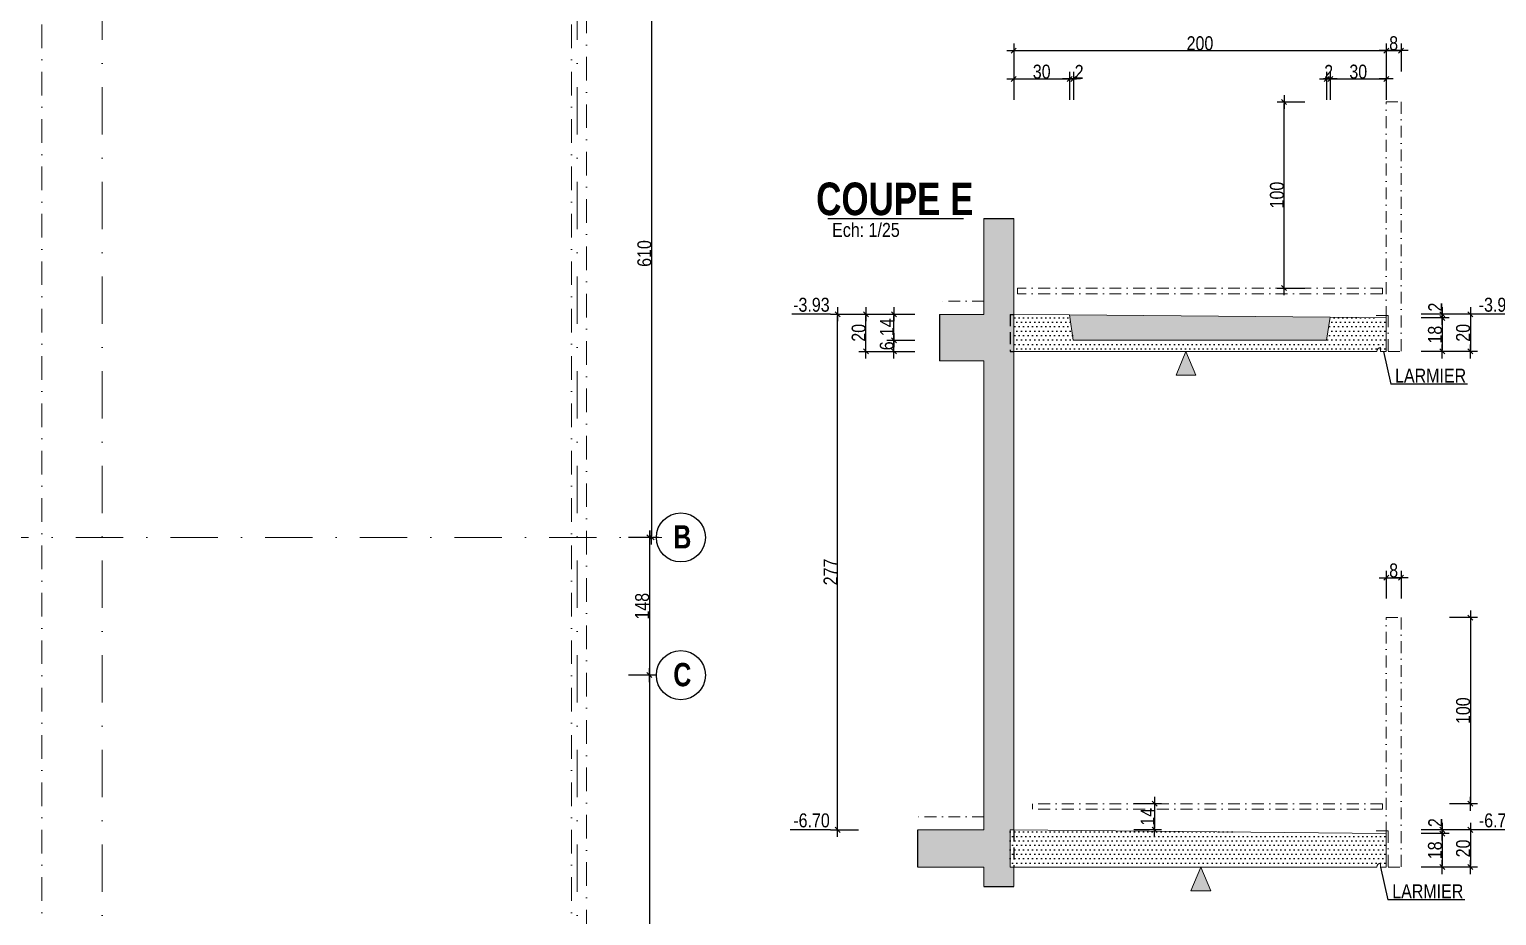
# Model space of a CAD drawing. Header units: millimetres. Extents: x 0 to 26138, y -32652 to 0.
# Drawn here: x 22860 to 24436, y -30275 to -29322 of the extents above; entities that cross this region are included whole.
import ezdxf
from ezdxf.enums import TextEntityAlignment as Align

# ---------------------------------------------------------------- set-up
doc = ezdxf.new("R2010")
doc.units = ezdxf.units.MM
doc.linetypes.add('CACHEX2', pattern=[19.05, 12.7, -6.35])
doc.linetypes.add('TIRETPTX2', pattern=[50.8, 25.4, -12.7, 0, -12.7])
for name, color, linetype in [('01_cote_gen', 4, 'Continuous'), ('01_linteaux', 2, 'Continuous'), ('01_murs_sup', 2, 'CACHEX2'), ('01_poch_BN', 9, 'Continuous'), ('01_poch_murs', 253, 'Continuous'), ('01_texte', 230, 'Continuous'), ('AA_COTES', 2, 'Continuous')]:
    doc.layers.add(name, color=color, linetype=linetype)
doc.layers.add('01_murs_coup', color=5, linetype='Continuous', lineweight=60)
doc.layers.add('01_tram_axes', color=2, linetype='TIRETPTX2', lineweight=9)
doc.styles.add('ARIAL NA', font='ARIALN.TTF')
doc.styles.add('impact', font='impact.ttf')
doc.styles.add('STYLE2', font='ARIALN.TTF')
doc.dimstyles.new('JB25', dxfattribs={"dimscale": 0.1, "dimtxt": 150, "dimasz": 15, "dimexe": 0.1, "dimexo": 0.1, "dimgap": 0.09, "dimtad": 1, "dimdec": 1, "dimlfac": 0.5, "dimdsep": 46, "dimtxsty": 'STYLE2', "dimblk1": 'BOND_G', "dimblk2": 'BOND_D', "dimsah": 1, "dimcen": 1.5, "dimdle": 0.01, "dimse1": 1, "dimse2": 1, "dimclrd": 4, "dimclre": 2, "dimclrt": 6, "dimazin": 2, "dimtfac": 2.333333, "dimtdec": 1, "dimtix": 1, "dimtmove": 2, "dimatfit": 3, "dimldrblk": 'BOND_G', "dimfxl": 1, "dimtolj": 1, "dimtzin": 0, "dimarcsym": 0})
doc.dimstyles.new('JB50', dxfattribs={"dimscale": 0.1, "dimtxt": 150, "dimasz": 15, "dimexe": 0.1, "dimexo": 0.1, "dimgap": 0.09, "dimtad": 1, "dimdec": 1, "dimdsep": 46, "dimtxsty": 'STYLE2', "dimblk1": 'BOND_G', "dimblk2": 'BOND_D', "dimsah": 1, "dimcen": 1.5, "dimdle": 0.01, "dimse1": 1, "dimse2": 1, "dimclrd": 4, "dimclre": 2, "dimclrt": 6, "dimazin": 2, "dimtfac": 2.333333, "dimtdec": 1, "dimtix": 1, "dimtmove": 2, "dimatfit": 3, "dimldrblk": 'BOND_G', "dimfxl": 1, "dimtolj": 1, "dimtzin": 0, "dimarcsym": 0})
pattern_1 = [(0, (86.7033, 0), (2.38125, 4.7625), [0, -4.7625])]

# ---------------------------------------------------------------- blocks, each defined once
blk = doc.blocks.new('BOND_G')
at = {"layer": 'AA_COTES', "color": 0}
for p, q in [((0, -5), (0, 15)), ((5, 0), (-5, 0)), ((1.8, 1.8), (-1.8, -1.8))]:
    blk.add_line(p, q, dxfattribs=at)
blk = doc.blocks.new('BOND_D')
at = {"layer": 'AA_COTES', "color": 0}
for p, q in [((5, 0), (-5, 0)), ((-1.8, -1.8), (1.8, 1.8)), ((0, 5), (0, -15))]:
    blk.add_line(p, q, dxfattribs=at)
blk = doc.blocks.new('*D3245')
at = {"layer": '01_cote_gen', "color": 4, "lineweight": -2, "ltscale": 0.1, "transparency": 16777216}
blk.add_line((23528.2, -29259.7), (23528.2, -29866.7), dxfattribs=at)
at = {"layer": 'Defpoints', "color": 0, "ltscale": 0.1, "transparency": 16777216}
for p in [(23524, -29258.2), (23524, -29868.2), (23528.2, -29868.2)]:
    blk.add_point(p, dxfattribs=at)
at = {"layer": '01_cote_gen', "color": 4, "lineweight": -2, "ltscale": 0.1, "transparency": 16777216, "xscale": 1.5, "yscale": 1.5, "zscale": 1.5}
for name, p, rotation in [('BOND_G', (23528.2, -29258.2), 90), ('BOND_D', (23528.2, -29868.2), 270)]:
    blk.add_blockref(name, p, dxfattribs=dict(at, rotation=rotation))
at = {"layer": '01_cote_gen', "color": 6, "ltscale": 0.1, "transparency": 16777216, "insert": (23520.5, -29563.2), "char_height": 15, "attachment_point": 5, "rotation": 90, "style": 'STYLE2'}
blk.add_mtext('\\A1;610', dxfattribs=at)
blk = doc.blocks.new('*D3246')
at = {"layer": '01_cote_gen', "color": 4, "lineweight": -2, "ltscale": 0.1, "transparency": 16777216}
blk.add_line((23525.8, -29869.7), (23525.8, -30014.7), dxfattribs=at)
at = {"layer": 'Defpoints', "color": 0, "ltscale": 0.1, "transparency": 16777216}
for p in [(23524, -29868.2), (23525.8, -30016.2), (23525.8, -30016.2)]:
    blk.add_point(p, dxfattribs=at)
at = {"layer": '01_cote_gen', "color": 4, "lineweight": -2, "ltscale": 0.1, "transparency": 16777216, "xscale": 1.5, "yscale": 1.5, "zscale": 1.5}
for name, p, rotation in [('BOND_G', (23525.8, -29868.2), 90), ('BOND_D', (23525.8, -30016.2), 270)]:
    blk.add_blockref(name, p, dxfattribs=dict(at, rotation=rotation))
at = {"layer": '01_cote_gen', "color": 6, "ltscale": 0.1, "transparency": 16777216, "insert": (23518.1, -29942.2), "char_height": 15, "attachment_point": 5, "rotation": 90, "style": 'STYLE2'}
blk.add_mtext('\\A1;148', dxfattribs=at)
blk = doc.blocks.new('*D3247')
at = {"layer": '01_cote_gen', "color": 4, "lineweight": -2, "ltscale": 0.1, "transparency": 16777216}
blk.add_line((23525.8, -30017.7), (23525.8, -30624.7), dxfattribs=at)
at = {"layer": 'Defpoints', "color": 0, "ltscale": 0.1, "transparency": 16777216}
for p in [(23525.8, -30016.2), (23525.8, -30626.2), (23525.8, -30626.2)]:
    blk.add_point(p, dxfattribs=at)
at = {"layer": '01_cote_gen', "color": 4, "lineweight": -2, "ltscale": 0.1, "transparency": 16777216, "xscale": 1.5, "yscale": 1.5, "zscale": 1.5}
for name, p, rotation in [('BOND_G', (23525.8, -30016.2), 90), ('BOND_D', (23525.8, -30626.2), 270)]:
    blk.add_blockref(name, p, dxfattribs=dict(at, rotation=rotation))
at = {"layer": '01_cote_gen', "color": 6, "ltscale": 0.1, "transparency": 16777216, "insert": (23518.1, -30321.2), "char_height": 15, "attachment_point": 5, "rotation": 90, "style": 'STYLE2'}
blk.add_mtext('\\A1;610', dxfattribs=at)
blk = doc.blocks.new('*D3344')
at = {"layer": '01_cote_gen', "color": 4, "lineweight": -2, "transparency": 16777216}
blk.add_line((24377.4, -30187.9), (24377.4, -30220.9), dxfattribs=at)
at = {"layer": 'Defpoints', "color": 0, "transparency": 16777216}
for p in [(24262.3, -30186.4), (24262.3, -30222.4), (24377.4, -30222.4)]:
    blk.add_point(p, dxfattribs=at)
at = {"layer": '01_cote_gen', "color": 4, "lineweight": -2, "transparency": 16777216, "xscale": 1.5, "yscale": 1.5, "zscale": 1.5}
for name, p, rotation in [('BOND_G', (24377.4, -30186.4), 90), ('BOND_D', (24377.4, -30222.4), 270)]:
    blk.add_blockref(name, p, dxfattribs=dict(at, rotation=rotation))
at = {"layer": '01_cote_gen', "color": 6, "lineweight": 0, "transparency": 16777216, "insert": (24369.7, -30204.4), "char_height": 15, "attachment_point": 5, "rotation": 90, "style": 'STYLE2'}
blk.add_mtext('\\A1;18', dxfattribs=at)
blk = doc.blocks.new('*D3343')
at = {"layer": '01_cote_gen', "color": 4, "lineweight": -2, "transparency": 16777216}
blk.add_line((23918.7, -29345.1), (24315.7, -29345.1), dxfattribs=at)
at = {"layer": 'Defpoints', "color": 0, "transparency": 16777216}
for p in [(24317.2, -29345.1), (24317.2, -29356.7), (23917.2, -29419.9)]:
    blk.add_point(p, dxfattribs=at)
at = {"layer": '01_cote_gen', "color": 4, "lineweight": -2, "transparency": 16777216, "xscale": 1.5, "yscale": 1.5, "zscale": 1.5, "rotation": 180}
blk.add_blockref('BOND_G', (23917.2, -29345.1), dxfattribs=at)
at = {"layer": '01_cote_gen', "color": 4, "lineweight": -2, "transparency": 16777216, "xscale": 1.5, "yscale": 1.5, "zscale": 1.5}
blk.add_blockref('BOND_D', (24317.2, -29345.1), dxfattribs=at)
at = {"layer": '01_cote_gen', "color": 6, "lineweight": 0, "transparency": 16777216, "insert": (24117.2, -29337.4), "char_height": 15, "attachment_point": 5, "style": 'STYLE2'}
blk.add_mtext('\\A1;200', dxfattribs=at)
blk = doc.blocks.new('*D3345')
at = {"layer": '01_cote_gen', "color": 4, "lineweight": -2, "transparency": 16777216}
blk.add_line((24377.4, -30183.9), (24377.4, -30184.9), dxfattribs=at)
at = {"layer": 'Defpoints', "color": 0, "transparency": 16777216}
for p in [(23858.3, -30182.4), (24262.3, -30186.4), (24377.4, -30186.4)]:
    blk.add_point(p, dxfattribs=at)
at = {"layer": '01_cote_gen', "color": 4, "lineweight": -2, "transparency": 16777216, "xscale": 1.5, "yscale": 1.5, "zscale": 1.5}
for name, p, rotation in [('BOND_G', (24377.4, -30182.4), 90), ('BOND_D', (24377.4, -30186.4), 270)]:
    blk.add_blockref(name, p, dxfattribs=dict(at, rotation=rotation))
at = {"layer": '01_cote_gen', "color": 6, "lineweight": 0, "transparency": 16777216, "insert": (24369.9, -30174.7), "char_height": 15, "attachment_point": 5, "rotation": 90, "style": 'STYLE2'}
blk.add_mtext('\\A1;2', dxfattribs=at)
blk = doc.blocks.new('*D3346')
at = {"layer": '01_cote_gen', "color": 4, "lineweight": -2, "transparency": 16777216}
blk.add_line((24407.6, -30183.9), (24407.6, -30220.9), dxfattribs=at)
at = {"layer": 'Defpoints', "color": 0, "transparency": 16777216}
for p in [(24384.9, -30182.4), (24384.9, -30222.4), (24407.6, -30222.4)]:
    blk.add_point(p, dxfattribs=at)
at = {"layer": '01_cote_gen', "color": 4, "lineweight": -2, "transparency": 16777216, "xscale": 1.5, "yscale": 1.5, "zscale": 1.5}
for name, p, rotation in [('BOND_G', (24407.6, -30182.4), 90), ('BOND_D', (24407.6, -30222.4), 270)]:
    blk.add_blockref(name, p, dxfattribs=dict(at, rotation=rotation))
at = {"layer": '01_cote_gen', "color": 6, "lineweight": 0, "transparency": 16777216, "insert": (24399.9, -30202.4), "char_height": 15, "attachment_point": 5, "rotation": 90, "style": 'STYLE2'}
blk.add_mtext('\\A1;20', dxfattribs=at)
blk = doc.blocks.new('*D3347')
at = {"layer": '01_cote_gen', "color": 4, "lineweight": -2, "ltscale": 2, "transparency": 16777216}
blk.add_line((23918.7, -29375.6), (23975.7, -29375.6), dxfattribs=at)
at = {"layer": 'Defpoints', "color": 0, "ltscale": 2, "transparency": 16777216}
for p in [(23977.2, -29375.6), (23917.2, -29398.1), (23977.2, -29398.1)]:
    blk.add_point(p, dxfattribs=at)
at = {"layer": '01_cote_gen', "color": 4, "lineweight": -2, "ltscale": 2, "transparency": 16777216, "xscale": 1.5, "yscale": 1.5, "zscale": 1.5, "rotation": 180}
blk.add_blockref('BOND_G', (23917.2, -29375.6), dxfattribs=at)
at = {"layer": '01_cote_gen', "color": 4, "lineweight": -2, "ltscale": 2, "transparency": 16777216, "xscale": 1.5, "yscale": 1.5, "zscale": 1.5}
blk.add_blockref('BOND_D', (23977.2, -29375.6), dxfattribs=at)
at = {"layer": '01_cote_gen', "color": 6, "lineweight": 0, "ltscale": 2, "transparency": 16777216, "insert": (23947.2, -29367.9), "char_height": 15, "attachment_point": 5, "style": 'STYLE2'}
blk.add_mtext('\\A1;30', dxfattribs=at)
blk = doc.blocks.new('*D3348')
at = {"layer": '01_cote_gen', "color": 4, "lineweight": -2, "ltscale": 2, "transparency": 16777216}
blk.add_line((23978.7, -29375.6), (23979.7, -29375.6), dxfattribs=at)
at = {"layer": 'Defpoints', "color": 0, "ltscale": 2, "transparency": 16777216}
for p in [(23981.2, -29375.6), (23977.2, -29398.1), (23981.2, -29398.1)]:
    blk.add_point(p, dxfattribs=at)
at = {"layer": '01_cote_gen', "color": 4, "lineweight": -2, "ltscale": 2, "transparency": 16777216, "xscale": 1.5, "yscale": 1.5, "zscale": 1.5, "rotation": 180}
blk.add_blockref('BOND_G', (23977.2, -29375.6), dxfattribs=at)
at = {"layer": '01_cote_gen', "color": 4, "lineweight": -2, "ltscale": 2, "transparency": 16777216, "xscale": 1.5, "yscale": 1.5, "zscale": 1.5}
blk.add_blockref('BOND_D', (23981.2, -29375.6), dxfattribs=at)
at = {"layer": '01_cote_gen', "color": 6, "lineweight": 0, "ltscale": 2, "transparency": 16777216, "insert": (23987.4, -29368.1), "char_height": 15, "attachment_point": 5, "style": 'STYLE2'}
blk.add_mtext('\\A1;2', dxfattribs=at)
blk = doc.blocks.new('*D3349')
at = {"layer": '01_cote_gen', "color": 4, "lineweight": -2, "ltscale": 2, "transparency": 16777216}
blk.add_line((24254.7, -29375.6), (24255.7, -29375.6), dxfattribs=at)
at = {"layer": 'Defpoints', "color": 0, "ltscale": 2, "transparency": 16777216}
for p in [(24257.2, -29375.6), (24257.2, -29397.7), (24253.2, -29422.3)]:
    blk.add_point(p, dxfattribs=at)
at = {"layer": '01_cote_gen', "color": 4, "lineweight": -2, "ltscale": 2, "transparency": 16777216, "xscale": 1.5, "yscale": 1.5, "zscale": 1.5, "rotation": 180}
blk.add_blockref('BOND_G', (24253.2, -29375.6), dxfattribs=at)
at = {"layer": '01_cote_gen', "color": 4, "lineweight": -2, "ltscale": 2, "transparency": 16777216, "xscale": 1.5, "yscale": 1.5, "zscale": 1.5}
blk.add_blockref('BOND_D', (24257.2, -29375.6), dxfattribs=at)
at = {"layer": '01_cote_gen', "color": 6, "lineweight": 0, "ltscale": 2, "transparency": 16777216, "insert": (24255.4, -29368.1), "char_height": 15, "attachment_point": 5, "style": 'STYLE2'}
blk.add_mtext('\\A1;2', dxfattribs=at)
blk = doc.blocks.new('*D3350')
at = {"layer": '01_cote_gen', "color": 4, "lineweight": -2, "ltscale": 2, "transparency": 16777216}
blk.add_line((24258.7, -29375.6), (24315.7, -29375.6), dxfattribs=at)
at = {"layer": 'Defpoints', "color": 0, "ltscale": 2, "transparency": 16777216}
for p in [(24317.2, -29375.6), (24257.2, -29383.1), (24317.2, -29398.3)]:
    blk.add_point(p, dxfattribs=at)
at = {"layer": '01_cote_gen', "color": 4, "lineweight": -2, "ltscale": 2, "transparency": 16777216, "xscale": 1.5, "yscale": 1.5, "zscale": 1.5, "rotation": 180}
blk.add_blockref('BOND_G', (24257.2, -29375.6), dxfattribs=at)
at = {"layer": '01_cote_gen', "color": 4, "lineweight": -2, "ltscale": 2, "transparency": 16777216, "xscale": 1.5, "yscale": 1.5, "zscale": 1.5}
blk.add_blockref('BOND_D', (24317.2, -29375.6), dxfattribs=at)
at = {"layer": '01_cote_gen', "color": 6, "lineweight": 0, "ltscale": 2, "transparency": 16777216, "insert": (24287.2, -29367.9), "char_height": 15, "attachment_point": 5, "style": 'STYLE2'}
blk.add_mtext('\\A1;30', dxfattribs=at)
blk = doc.blocks.new('*D3351')
at = {"layer": '01_cote_gen', "color": 4, "lineweight": -2, "ltscale": 2, "transparency": 16777216}
blk.add_line((23758.4, -29666.9), (23758.4, -29629.9), dxfattribs=at)
at = {"layer": 'Defpoints', "color": 0, "ltscale": 2, "transparency": 16777216}
for p in [(23758.4, -29628.4), (23791.5, -29628.4), (23791.5, -29668.4)]:
    blk.add_point(p, dxfattribs=at)
at = {"layer": '01_cote_gen', "color": 4, "lineweight": -2, "ltscale": 2, "transparency": 16777216, "xscale": 1.5, "yscale": 1.5, "zscale": 1.5}
for name, p, rotation in [('BOND_D', (23758.4, -29628.4), 90), ('BOND_G', (23758.4, -29668.4), 270)]:
    blk.add_blockref(name, p, dxfattribs=dict(at, rotation=rotation))
at = {"layer": '01_cote_gen', "color": 6, "lineweight": 0, "ltscale": 2, "transparency": 16777216, "insert": (23750.7, -29648.4), "char_height": 15, "attachment_point": 5, "rotation": 90, "style": 'STYLE2'}
blk.add_mtext('\\A1;20', dxfattribs=at)
blk = doc.blocks.new('*D3352')
at = {"layer": '01_cote_gen', "color": 4, "lineweight": -2, "ltscale": 2, "transparency": 16777216}
blk.add_line((23788.5, -29666.9), (23788.5, -29657.9), dxfattribs=at)
at = {"layer": 'Defpoints', "color": 0, "ltscale": 2, "transparency": 16777216}
for p in [(23788.5, -29656.4), (24000.3, -29656.4), (24000.3, -29668.4)]:
    blk.add_point(p, dxfattribs=at)
at = {"layer": '01_cote_gen', "color": 4, "lineweight": -2, "ltscale": 2, "transparency": 16777216, "xscale": 1.5, "yscale": 1.5, "zscale": 1.5}
for name, p, rotation in [('BOND_D', (23788.5, -29656.4), 90), ('BOND_G', (23788.5, -29668.4), 270)]:
    blk.add_blockref(name, p, dxfattribs=dict(at, rotation=rotation))
at = {"layer": '01_cote_gen', "color": 6, "lineweight": 0, "ltscale": 2, "transparency": 16777216, "insert": (23780.9, -29662.4), "char_height": 15, "attachment_point": 5, "rotation": 90, "style": 'STYLE2'}
blk.add_mtext('\\A1;6', dxfattribs=at)
blk = doc.blocks.new('*D3353')
at = {"layer": '01_cote_gen', "color": 4, "lineweight": -2, "ltscale": 2, "transparency": 16777216}
blk.add_line((23788.5, -29654.9), (23788.5, -29629.9), dxfattribs=at)
at = {"layer": 'Defpoints', "color": 0, "ltscale": 2, "transparency": 16777216}
for p in [(23780.9, -29628.4), (23788.5, -29628.4), (23811, -29656.4)]:
    blk.add_point(p, dxfattribs=at)
at = {"layer": '01_cote_gen', "color": 4, "lineweight": -2, "ltscale": 2, "transparency": 16777216, "xscale": 1.5, "yscale": 1.5, "zscale": 1.5}
for name, p, rotation in [('BOND_D', (23788.5, -29628.4), 90), ('BOND_G', (23788.5, -29656.4), 270)]:
    blk.add_blockref(name, p, dxfattribs=dict(at, rotation=rotation))
at = {"layer": '01_cote_gen', "color": 6, "lineweight": 0, "ltscale": 2, "transparency": 16777216, "insert": (23781, -29642.4), "char_height": 15, "attachment_point": 5, "rotation": 90, "style": 'STYLE2'}
blk.add_mtext('\\A1;14', dxfattribs=at)
blk = doc.blocks.new('*D3354')
at = {"layer": '01_cote_gen', "color": 4, "lineweight": -2, "ltscale": 2, "transparency": 16777216}
blk.add_line((24318.7, -29911.5), (24331.7, -29911.5), dxfattribs=at)
at = {"layer": 'Defpoints', "color": 0, "ltscale": 2, "transparency": 16777216}
for p in [(24333.2, -29911.5), (24317.2, -29985.8), (24333.2, -29985.8)]:
    blk.add_point(p, dxfattribs=at)
at = {"layer": '01_cote_gen', "color": 4, "lineweight": -2, "ltscale": 2, "transparency": 16777216, "xscale": 1.5, "yscale": 1.5, "zscale": 1.5, "rotation": 180}
blk.add_blockref('BOND_G', (24317.2, -29911.5), dxfattribs=at)
at = {"layer": '01_cote_gen', "color": 4, "lineweight": -2, "ltscale": 2, "transparency": 16777216, "xscale": 1.5, "yscale": 1.5, "zscale": 1.5}
blk.add_blockref('BOND_D', (24333.2, -29911.5), dxfattribs=at)
at = {"layer": '01_cote_gen', "color": 6, "lineweight": 0, "ltscale": 2, "transparency": 16777216, "insert": (24325.2, -29903.8), "char_height": 15, "attachment_point": 5, "style": 'STYLE2'}
blk.add_mtext('\\A1;8', dxfattribs=at)
blk = doc.blocks.new('*D3355')
at = {"layer": '01_cote_gen', "color": 4, "lineweight": -2, "ltscale": 2, "transparency": 16777216}
blk.add_line((24407.6, -29955.9), (24407.6, -30152.9), dxfattribs=at)
at = {"layer": 'Defpoints', "color": 0, "ltscale": 2, "transparency": 16777216}
for p in [(24294.3, -29954.4), (24274.3, -30154.4), (24407.6, -30154.4)]:
    blk.add_point(p, dxfattribs=at)
at = {"layer": '01_cote_gen', "color": 4, "lineweight": -2, "ltscale": 2, "transparency": 16777216, "xscale": 1.5, "yscale": 1.5, "zscale": 1.5}
for name, p, rotation in [('BOND_G', (24407.6, -29954.4), 90), ('BOND_D', (24407.6, -30154.4), 270)]:
    blk.add_blockref(name, p, dxfattribs=dict(at, rotation=rotation))
at = {"layer": '01_cote_gen', "color": 6, "lineweight": 0, "ltscale": 2, "transparency": 16777216, "insert": (24399.9, -30054.4), "char_height": 15, "attachment_point": 5, "rotation": 90, "style": 'STYLE2'}
blk.add_mtext('\\A1;100', dxfattribs=at)
blk = doc.blocks.new('*D3356')
at = {"layer": '01_cote_gen', "color": 4, "lineweight": -2, "transparency": 16777216}
blk.add_line((24377.4, -29633.9), (24377.4, -29666.9), dxfattribs=at)
at = {"layer": 'Defpoints', "color": 0, "transparency": 16777216}
for p in [(24274.3, -29632.4), (24274.3, -29668.4), (24377.4, -29668.4)]:
    blk.add_point(p, dxfattribs=at)
at = {"layer": '01_cote_gen', "color": 4, "lineweight": -2, "transparency": 16777216, "xscale": 1.5, "yscale": 1.5, "zscale": 1.5}
for name, p, rotation in [('BOND_G', (24377.4, -29632.4), 90), ('BOND_D', (24377.4, -29668.4), 270)]:
    blk.add_blockref(name, p, dxfattribs=dict(at, rotation=rotation))
at = {"layer": '01_cote_gen', "color": 6, "lineweight": 0, "transparency": 16777216, "insert": (24369.7, -29650.4), "char_height": 15, "attachment_point": 5, "rotation": 90, "style": 'STYLE2'}
blk.add_mtext('\\A1;18', dxfattribs=at)
blk = doc.blocks.new('*D3357')
at = {"layer": '01_cote_gen', "color": 4, "lineweight": -2, "transparency": 16777216}
blk.add_line((24377.4, -29629.9), (24377.4, -29630.9), dxfattribs=at)
at = {"layer": 'Defpoints', "color": 0, "transparency": 16777216}
for p in [(23886.3, -29628.4), (24274.3, -29632.4), (24377.4, -29632.4)]:
    blk.add_point(p, dxfattribs=at)
at = {"layer": '01_cote_gen', "color": 4, "lineweight": -2, "transparency": 16777216, "xscale": 1.5, "yscale": 1.5, "zscale": 1.5}
for name, p, rotation in [('BOND_G', (24377.4, -29628.4), 90), ('BOND_D', (24377.4, -29632.4), 270)]:
    blk.add_blockref(name, p, dxfattribs=dict(at, rotation=rotation))
at = {"layer": '01_cote_gen', "color": 6, "lineweight": 0, "transparency": 16777216, "insert": (24369.9, -29620.8), "char_height": 15, "attachment_point": 5, "rotation": 90, "style": 'STYLE2'}
blk.add_mtext('\\A1;2', dxfattribs=at)
blk = doc.blocks.new('*D3358')
at = {"layer": '01_cote_gen', "color": 4, "lineweight": -2, "transparency": 16777216}
blk.add_line((24407.6, -29629.9), (24407.6, -29666.9), dxfattribs=at)
at = {"layer": 'Defpoints', "color": 0, "transparency": 16777216}
for p in [(24384.9, -29628.4), (24384.9, -29668.4), (24407.6, -29668.4)]:
    blk.add_point(p, dxfattribs=at)
at = {"layer": '01_cote_gen', "color": 4, "lineweight": -2, "transparency": 16777216, "xscale": 1.5, "yscale": 1.5, "zscale": 1.5}
for name, p, rotation in [('BOND_G', (24407.6, -29628.4), 90), ('BOND_D', (24407.6, -29668.4), 270)]:
    blk.add_blockref(name, p, dxfattribs=dict(at, rotation=rotation))
at = {"layer": '01_cote_gen', "color": 6, "lineweight": 0, "transparency": 16777216, "insert": (24399.9, -29648.4), "char_height": 15, "attachment_point": 5, "rotation": 90, "style": 'STYLE2'}
blk.add_mtext('\\A1;20', dxfattribs=at)
blk = doc.blocks.new('*D3342')
at = {"layer": '01_cote_gen', "color": 4, "lineweight": -2, "ltscale": 2, "transparency": 16777216}
blk.add_line((23727.9, -30180.9), (23727.9, -29629.9), dxfattribs=at)
at = {"layer": 'Defpoints', "color": 0, "ltscale": 2, "transparency": 16777216}
for p in [(23727.9, -29628.4), (23751, -29628.4), (23751, -30182.4)]:
    blk.add_point(p, dxfattribs=at)
at = {"layer": '01_cote_gen', "color": 4, "lineweight": -2, "ltscale": 2, "transparency": 16777216, "xscale": 1.5, "yscale": 1.5, "zscale": 1.5}
for name, p, rotation in [('BOND_D', (23727.9, -29628.4), 90), ('BOND_G', (23727.9, -30182.4), 270)]:
    blk.add_blockref(name, p, dxfattribs=dict(at, rotation=rotation))
at = {"layer": '01_cote_gen', "color": 6, "lineweight": 0, "ltscale": 2, "transparency": 16777216, "insert": (23720.4, -29905.4), "char_height": 15, "attachment_point": 5, "rotation": 90, "style": 'STYLE2'}
blk.add_mtext('\\A1;277', dxfattribs=at)
blk = doc.blocks.new('*D3360')
at = {"layer": '01_cote_gen', "color": 4, "lineweight": -2, "ltscale": 2, "transparency": 16777216}
blk.add_line((24068.5, -30155.9), (24068.5, -30180.9), dxfattribs=at)
at = {"layer": 'Defpoints', "color": 0, "ltscale": 2, "transparency": 16777216}
for p in [(23937.2, -30154.4), (23849.7, -30182.4), (24068.5, -30182.4)]:
    blk.add_point(p, dxfattribs=at)
at = {"layer": '01_cote_gen', "color": 4, "lineweight": -2, "ltscale": 2, "transparency": 16777216, "xscale": 1.5, "yscale": 1.5, "zscale": 1.5}
for name, p, rotation in [('BOND_G', (24068.5, -30154.4), 90), ('BOND_D', (24068.5, -30182.4), 270)]:
    blk.add_blockref(name, p, dxfattribs=dict(at, rotation=rotation))
at = {"layer": '01_cote_gen', "color": 6, "lineweight": 0, "ltscale": 2, "transparency": 16777216, "insert": (24060.9, -30168.4), "char_height": 15, "attachment_point": 5, "rotation": 90, "style": 'STYLE2'}
blk.add_mtext('\\A1;14', dxfattribs=at)
blk = doc.blocks.new('*D3341')
at = {"layer": '01_cote_gen', "color": 4, "lineweight": -2, "ltscale": 2, "transparency": 16777216}
blk.add_line((24318.7, -29345.1), (24331.7, -29345.1), dxfattribs=at)
at = {"layer": 'Defpoints', "color": 0, "ltscale": 2, "transparency": 16777216}
for p in [(24333.2, -29345.1), (24317.2, -29419.3), (24333.2, -29419.3)]:
    blk.add_point(p, dxfattribs=at)
at = {"layer": '01_cote_gen', "color": 4, "lineweight": -2, "ltscale": 2, "transparency": 16777216, "xscale": 1.5, "yscale": 1.5, "zscale": 1.5, "rotation": 180}
blk.add_blockref('BOND_G', (24317.2, -29345.1), dxfattribs=at)
at = {"layer": '01_cote_gen', "color": 4, "lineweight": -2, "ltscale": 2, "transparency": 16777216, "xscale": 1.5, "yscale": 1.5, "zscale": 1.5}
blk.add_blockref('BOND_D', (24333.2, -29345.1), dxfattribs=at)
at = {"layer": '01_cote_gen', "color": 6, "lineweight": 0, "ltscale": 2, "transparency": 16777216, "insert": (24325.2, -29337.4), "char_height": 15, "attachment_point": 5, "style": 'STYLE2'}
blk.add_mtext('\\A1;8', dxfattribs=at)
blk = doc.blocks.new('*D3359')
at = {"layer": '01_cote_gen', "color": 4, "lineweight": -2, "transparency": 16777216}
blk.add_line((24207.5, -29598.9), (24207.5, -29401.9), dxfattribs=at)
at = {"layer": 'Defpoints', "color": 0, "transparency": 16777216}
for p in [(24207.5, -29400.4), (24317.2, -29400.4), (24256.4, -29600.4)]:
    blk.add_point(p, dxfattribs=at)
at = {"layer": '01_cote_gen', "color": 4, "lineweight": -2, "transparency": 16777216, "xscale": 1.5, "yscale": 1.5, "zscale": 1.5}
for name, p, rotation in [('BOND_D', (24207.5, -29400.4), 90), ('BOND_G', (24207.5, -29600.4), 270)]:
    blk.add_blockref(name, p, dxfattribs=dict(at, rotation=rotation))
at = {"layer": '01_cote_gen', "color": 6, "lineweight": 0, "transparency": 16777216, "insert": (24199.9, -29500.4), "char_height": 15, "attachment_point": 5, "rotation": 90, "style": 'STYLE2'}
blk.add_mtext('\\A1;100', dxfattribs=at)

msp = doc.modelspace()

# ---------------------------------------------------------------- hatches: boundary and pattern name
at = {"layer": '01_poch_BN', "ltscale": 0.1}
h = msp.add_hatch(color=256, dxfattribs=at)
h.dxf.hatch_style = 1
h.paths.add_polyline_path([(23917.15, -29525.58), (23885.15, -29525.58), (23885.15, -29628.56), (23837.39, -29628.56), (23837.39, -29678.56), (23885.15, -29678.56), (23885.15, -30182.36), (23814.2, -30182.36), (23814.2, -30222.36), (23885.15, -30222.36), (23885.15, -30243.42), (23917.15, -30243.42), (23917.15, -30222.36), (23913.15, -30222.36), (23913.15, -30182.36), (23917.15, -30182.36)])
h = msp.add_hatch(color=256, dxfattribs=at)
h.dxf.hatch_style = 1
h.paths.add_polyline_path([(24257.15, -29631.77), (23977.15, -29629.15), (23981.15, -29656.36), (24253.15, -29656.36)])
at = {"layer": '01_poch_murs', "ltscale": 0.1}
h = msp.add_hatch(dxfattribs=at)
h.set_pattern_fill('DOTS', color=256, scale=3)
h.set_pattern_definition(pattern_1)
h.paths.add_polyline_path([(23977.15, -29629.15), (23917.15, -29628.68), (23917.15, -29668.36), (24307.15, -29668.36, -0.4142136), (24311.15, -29664.36), (24311.15, -29668.36), (24317.15, -29668.36), (24317.15, -29632.36), (24257.15, -29631.77), (24253.15, -29656.36), (23981.15, -29656.36)])
h = msp.add_hatch(dxfattribs=at)
h.set_pattern_fill('DOTS', color=256, scale=3)
h.set_pattern_definition(pattern_1)
h.paths.add_polyline_path([(23917.15, -30182.36), (23913.15, -30182.36), (23913.15, -30222.36), (23917.15, -30222.36)])
h = msp.add_hatch(dxfattribs=at)
h.set_pattern_fill('DOTS', color=256, scale=3)
h.set_pattern_definition(pattern_1)
h.paths.add_polyline_path([(24317.15, -30186.36), (23917.15, -30182.36), (23917.15, -30222.36), (24307.15, -30222.36, -0.4142136), (24311.15, -30218.36), (24311.15, -30222.36), (24317.15, -30222.36)])

# ---------------------------------------------------------------- linework, layer by layer
at = {"layer": '01_linteaux', "lineweight": 0}
for p, q in [((23977.15, -29629.15), (24257.15, -29631.77)), ((24102.15, -29668.36), (24091.5, -29693.86)), ((24102.15, -29668.36), (24112.81, -29693.86)), ((24091.5, -29693.86), (24112.81, -29693.86)), ((24118.15, -30222.36), (24107.5, -30247.85)), ((24118.15, -30222.36), (24128.81, -30247.85)), ((24107.5, -30247.85), (24128.81, -30247.85))]:
    msp.add_line(p, q, dxfattribs=at)
for points in [[(24102.15, -29668.36), (24091.5, -29693.86), (24112.81, -29693.86)], [(24118.15, -30222.36), (24107.5, -30247.85), (24128.81, -30247.85)]]:
    msp.add_solid(points, dxfattribs=at)
at = {"layer": '01_murs_coup', "linetype": 'Continuous', "lineweight": 0}
for p, q in [((23885.15, -29628.56), (23885.15, -29525.58)), ((23917.15, -29525.58), (23917.15, -30182.36)), ((23885.15, -29628.56), (23837.39, -29628.56)), ((23917.15, -29628.68), (23977.15, -29629.15)), ((23981.15, -29656.36), (23977.15, -29629.15)), ((24257.15, -29631.77), (24253.15, -29656.36)), ((24257.15, -29631.77), (24317.15, -29632.36)), ((24317.15, -29632.36), (24317.15, -29668.36)), ((23981.15, -29656.36), (24253.15, -29656.36)), ((23917.15, -29668.36), (24307.15, -29668.36)), ((24311.15, -29664.36), (24311.15, -29668.36)), ((24311.15, -29668.36), (24317.15, -29668.36)), ((23885.15, -29678.56), (23837.39, -29678.56)), ((23885.15, -29678.56), (23885.15, -30182.36)), ((23885.15, -30182.36), (23814.2, -30182.36)), ((23913.15, -30182.36), (23913.15, -30222.36)), ((23917.15, -30182.36), (23913.15, -30182.36)), ((23917.15, -30182.36), (24317.15, -30186.36)), ((24317.15, -30186.36), (24317.15, -30222.36)), ((23885.15, -30222.36), (23814.2, -30222.36)), ((23885.15, -30222.36), (23885.15, -30243.42)), ((23913.15, -30222.36), (24307.15, -30222.36)), ((23917.15, -30222.36), (23917.15, -30243.42)), ((24311.15, -30218.36), (24311.15, -30222.36)), ((24311.15, -30222.36), (24317.15, -30222.36))]:
    msp.add_line(p, q, dxfattribs=at)
for centre in [(24311.15, -29668.36), (24311.15, -30222.36)]:
    msp.add_arc(centre, 4, 90, 180, dxfattribs=at)
at = {"layer": '01_murs_sup'}
for p, q in [((23913.15, -29628.68), (23913.15, -29668.36)), ((23913.15, -29628.68), (23917.15, -29628.68)), ((23913.15, -29668.36), (23917.15, -29668.36)), ((23917.15, -30182.36), (23917.15, -30222.36))]:
    msp.add_line(p, q, dxfattribs=at)
at = {"layer": '01_poch_BN', "ltscale": 0.1}
for p, q in [((23885.15, -29525.58), (23917.15, -29525.58)), ((23837.39, -29628.56), (23837.39, -29678.56)), ((23814.2, -30222.36), (23814.2, -30182.36)), ((23885.15, -30243.42), (23917.15, -30243.42))]:
    msp.add_line(p, q, dxfattribs=at)
at = {"layer": '01_texte'}
for p, q in [((23717.64, -29525.58), (23863.24, -29525.58)), ((23720.41, -29628.36), (23678.73, -29628.36)), ((24456.76, -29628.36), (24415.07, -29628.36)), ((24314.15, -29668.36), (24322.12, -29703.66)), ((24404.63, -29703.66), (24322.12, -29703.66)), ((23715.96, -30182.36), (23676.88, -30182.36)), ((23720.41, -30182.36), (23679.38, -30182.36)), ((24456.76, -30182.36), (24415.72, -30182.36)), ((24311.15, -30222.36), (24319.12, -30257.66)), ((24401.63, -30257.66), (24319.12, -30257.66))]:
    msp.add_line(p, q, dxfattribs=at)
for centre in [(23559.64, -29868.23), (23559.64, -30016.23)]:
    msp.add_circle(centre, 26.34, dxfattribs=at)
at = {"layer": '01_tram_axes', "color": 253, "ltscale": 2}
for p, q in [((22938.22, -30859.13), (22938.22, -28568.65)), ((23448.22, -30859.13), (23448.22, -28568.65)), ((19553.74, -29868.23), (23539.03, -29868.23))]:
    msp.add_line(p, q, dxfattribs=at)
at = {"layer": '01_tram_axes'}
for p, q in [((23458.22, -29250.23), (23458.22, -30634.23)), ((22873.22, -29266.23), (22873.22, -30618.23)), ((23442.22, -29266.23), (23442.22, -30618.23))]:
    msp.add_line(p, q, dxfattribs=at)
at = {"layer": '01_tram_axes', "ltscale": 0.5}
for p, q in [((24317.15, -29632.36), (24317.15, -29400.36)), ((24317.15, -29400.36), (24333.15, -29400.36)), ((24333.15, -29400.36), (24333.15, -29668.36)), ((24313.15, -29600.36), (23921.15, -29600.36)), ((23921.15, -29600.36), (23921.15, -29606.36)), ((24313.15, -29606.36), (23921.15, -29606.36)), ((24313.15, -29606.36), (24313.15, -29600.36)), ((24313.15, -29606.36), (24313.15, -29600.36)), ((23885.15, -29614.56), (23837.39, -29614.56)), ((24319.15, -29629.66), (24302.17, -29629.66)), ((24319.15, -29629.66), (24319.15, -29668.36)), ((24319.15, -29668.36), (24333.15, -29668.36)), ((24317.15, -30186.36), (24317.15, -29954.36)), ((24317.15, -29954.36), (24333.15, -29954.36)), ((24333.15, -29954.36), (24333.15, -30222.36)), ((24313.15, -30154.36), (23937.15, -30154.36)), ((23937.15, -30154.36), (23937.15, -30160.36)), ((24313.15, -30160.36), (23937.15, -30160.36)), ((24313.15, -30160.36), (24313.15, -30154.36)), ((23885.15, -30168.36), (23814.2, -30168.36)), ((24319.15, -30183.66), (24302.17, -30183.66)), ((24319.15, -30183.66), (24319.15, -30222.36)), ((24319.15, -30222.36), (24333.15, -30222.36))]:
    msp.add_line(p, q, dxfattribs=at)

# ---------------------------------------------------------------- texts
at = {"layer": '01_texte', "style": 'impact'}
msp.add_text('COUPE E', height=35, dxfattribs=at).set_placement((23789.45, -29504.48), align=Align.MIDDLE)
at = {"layer": '01_texte'}
for s, style, p in [('Ech: 1/25', 'STYLE2', (23722.11, -29545.36)), ('-3.93', 'ARIAL NA', (23680.25, -29625.75)), ('-3.93', 'ARIAL NA', (24416.59, -29625.75)), ('LARMIER', 'ARIAL NA', (24326.72, -29701.97)), ('-6.70', 'ARIAL NA', (23680.41, -30179.75)), ('-6.70', 'ARIAL NA', (24416.75, -30179.75)), ('LARMIER', 'ARIAL NA', (24323.72, -30255.96))]:
    msp.add_text(s, height=15, dxfattribs=dict(at, style=style)).set_placement(p)
at = {"layer": '01_texte', "style": 'impact'}
for s, p in [('B', (23551.53, -29880.14)), ('C', (23551.53, -30028.14))]:
    msp.add_text(s, height=25, rotation=0, dxfattribs=at).set_placement(p)

# ---------------------------------------------------------------- dimensions: what is measured, and where the dimension line sits
at = {"layer": '01_cote_gen', "ltscale": 0.1}
for base, p1, p2, picture, middle in [((23528.19, -29868.23), (23523.97, -29258.23), (23523.97, -29868.23), '*D3245', (23520.52, -29563.23)), ((23525.8, -30016.23), (23523.97, -29868.23), (23525.8, -30016.23), '*D3246', (23518.13, -29942.23)), ((23525.8, -30626.23), (23525.8, -30016.23), (23525.8, -30626.23), '*D3247', (23518.13, -30321.23))]:
    dim = msp.add_linear_dim(base=base, p1=p1, p2=p2, angle=90, dimstyle='JB50', dxfattribs=at)
    dim.commit()
    dim.dimension.update_dxf_attribs({"geometry": picture, "text_midpoint": middle})
at = {"layer": '01_cote_gen', "lineweight": 0}
dim = msp.add_linear_dim(base=(24317.15, -29345.07), p1=(23917.15, -29419.95), p2=(24317.15, -29356.7), dimstyle='JB25', dxfattribs=at)
dim.commit()
dim.dimension.update_dxf_attribs({"geometry": '*D3343', "text_midpoint": (24117.15, -29337.4)})
at = {"layer": '01_cote_gen', "lineweight": 0, "ltscale": 2}
for base, p1, p2, picture, middle in [((24333.15, -29345.07), (24317.15, -29419.34), (24333.15, -29419.34), '*D3341', (24325.15, -29337.4)), ((23977.15, -29375.6), (23917.15, -29398.1), (23977.15, -29398.1), '*D3347', (23947.15, -29367.93)), ((24317.15, -29375.6), (24257.15, -29383.1), (24317.15, -29398.32), '*D3350', (24287.15, -29367.93)), ((24333.15, -29911.51), (24317.15, -29985.77), (24333.15, -29985.77), '*D3354', (24325.15, -29903.84))]:
    dim = msp.add_linear_dim(base=base, p1=p1, p2=p2, dimstyle='JB25', dxfattribs=at)
    dim.commit()
    dim.dimension.update_dxf_attribs({"geometry": picture, "text_midpoint": middle})
for base, p1, p2, picture, middle in [((23981.15, -29375.6), (23977.15, -29398.1), (23981.15, -29398.1), '*D3348', (23987.4, -29368.06)), ((24257.15, -29375.6), (24253.15, -29422.32), (24257.15, -29397.73), '*D3349', (24255.43, -29368.06))]:
    dim = msp.add_linear_dim(base=base, p1=p1, p2=p2, dimstyle='JB25', dxfattribs=at)
    dim.commit()
    dim.dimension.update_dxf_attribs({"geometry": picture, "text_midpoint": middle, "dimtype": 160})
at = {"layer": '01_cote_gen', "lineweight": 0}
for base, p1, p2, picture, middle in [((24207.54, -29400.36), (24256.38, -29600.36), (24317.15, -29400.36), '*D3359', (24199.87, -29500.36)), ((24377.42, -29668.36), (24274.33, -29632.36), (24274.33, -29668.36), '*D3356', (24369.75, -29650.36)), ((24407.57, -29668.36), (24384.92, -29628.36), (24384.92, -29668.36), '*D3358', (24399.9, -29648.36)), ((24377.42, -30222.36), (24262.33, -30186.36), (24262.33, -30222.36), '*D3344', (24369.75, -30204.36)), ((24407.57, -30222.36), (24384.92, -30182.36), (24384.92, -30222.36), '*D3346', (24399.9, -30202.36))]:
    dim = msp.add_linear_dim(base=base, p1=p1, p2=p2, angle=90, dimstyle='JB25', dxfattribs=at)
    dim.commit()
    dim.dimension.update_dxf_attribs({"geometry": picture, "text_midpoint": middle})
at = {"layer": '01_cote_gen', "lineweight": 0, "ltscale": 2}
for base, p1, p2, picture, middle in [((23727.91, -29628.36), (23751, -30182.36), (23751, -29628.36), '*D3342', (23720.37, -29905.36)), ((23758.41, -29628.36), (23791.45, -29668.36), (23791.45, -29628.36), '*D3351', (23750.74, -29648.36)), ((23788.55, -29628.36), (23811.05, -29656.36), (23780.91, -29628.36), '*D3353', (23781.01, -29642.36)), ((23788.55, -29656.36), (24000.33, -29668.36), (24000.33, -29656.36), '*D3352', (23780.88, -29662.36)), ((24407.57, -30154.36), (24294.33, -29954.36), (24274.33, -30154.36), '*D3355', (24399.9, -30054.36)), ((24068.47, -30182.36), (23937.15, -30154.36), (23849.68, -30182.36), '*D3360', (24060.94, -30168.36))]:
    dim = msp.add_linear_dim(base=base, p1=p1, p2=p2, angle=90, dimstyle='JB25', dxfattribs=at)
    dim.commit()
    dim.dimension.update_dxf_attribs({"geometry": picture, "text_midpoint": middle})
at = {"layer": '01_cote_gen', "lineweight": 0}
for base, p1, p2, picture, middle in [((24377.42, -29632.36), (23886.33, -29628.36), (24274.33, -29632.36), '*D3357', (24369.88, -29620.76)), ((24377.42, -30186.36), (23858.33, -30182.36), (24262.33, -30186.36), '*D3345', (24369.88, -30174.75))]:
    dim = msp.add_linear_dim(base=base, p1=p1, p2=p2, angle=90, dimstyle='JB25', dxfattribs=at)
    dim.commit()
    dim.dimension.update_dxf_attribs({"geometry": picture, "text_midpoint": middle, "dimtype": 160})

doc.saveas('drawing.dxf')
